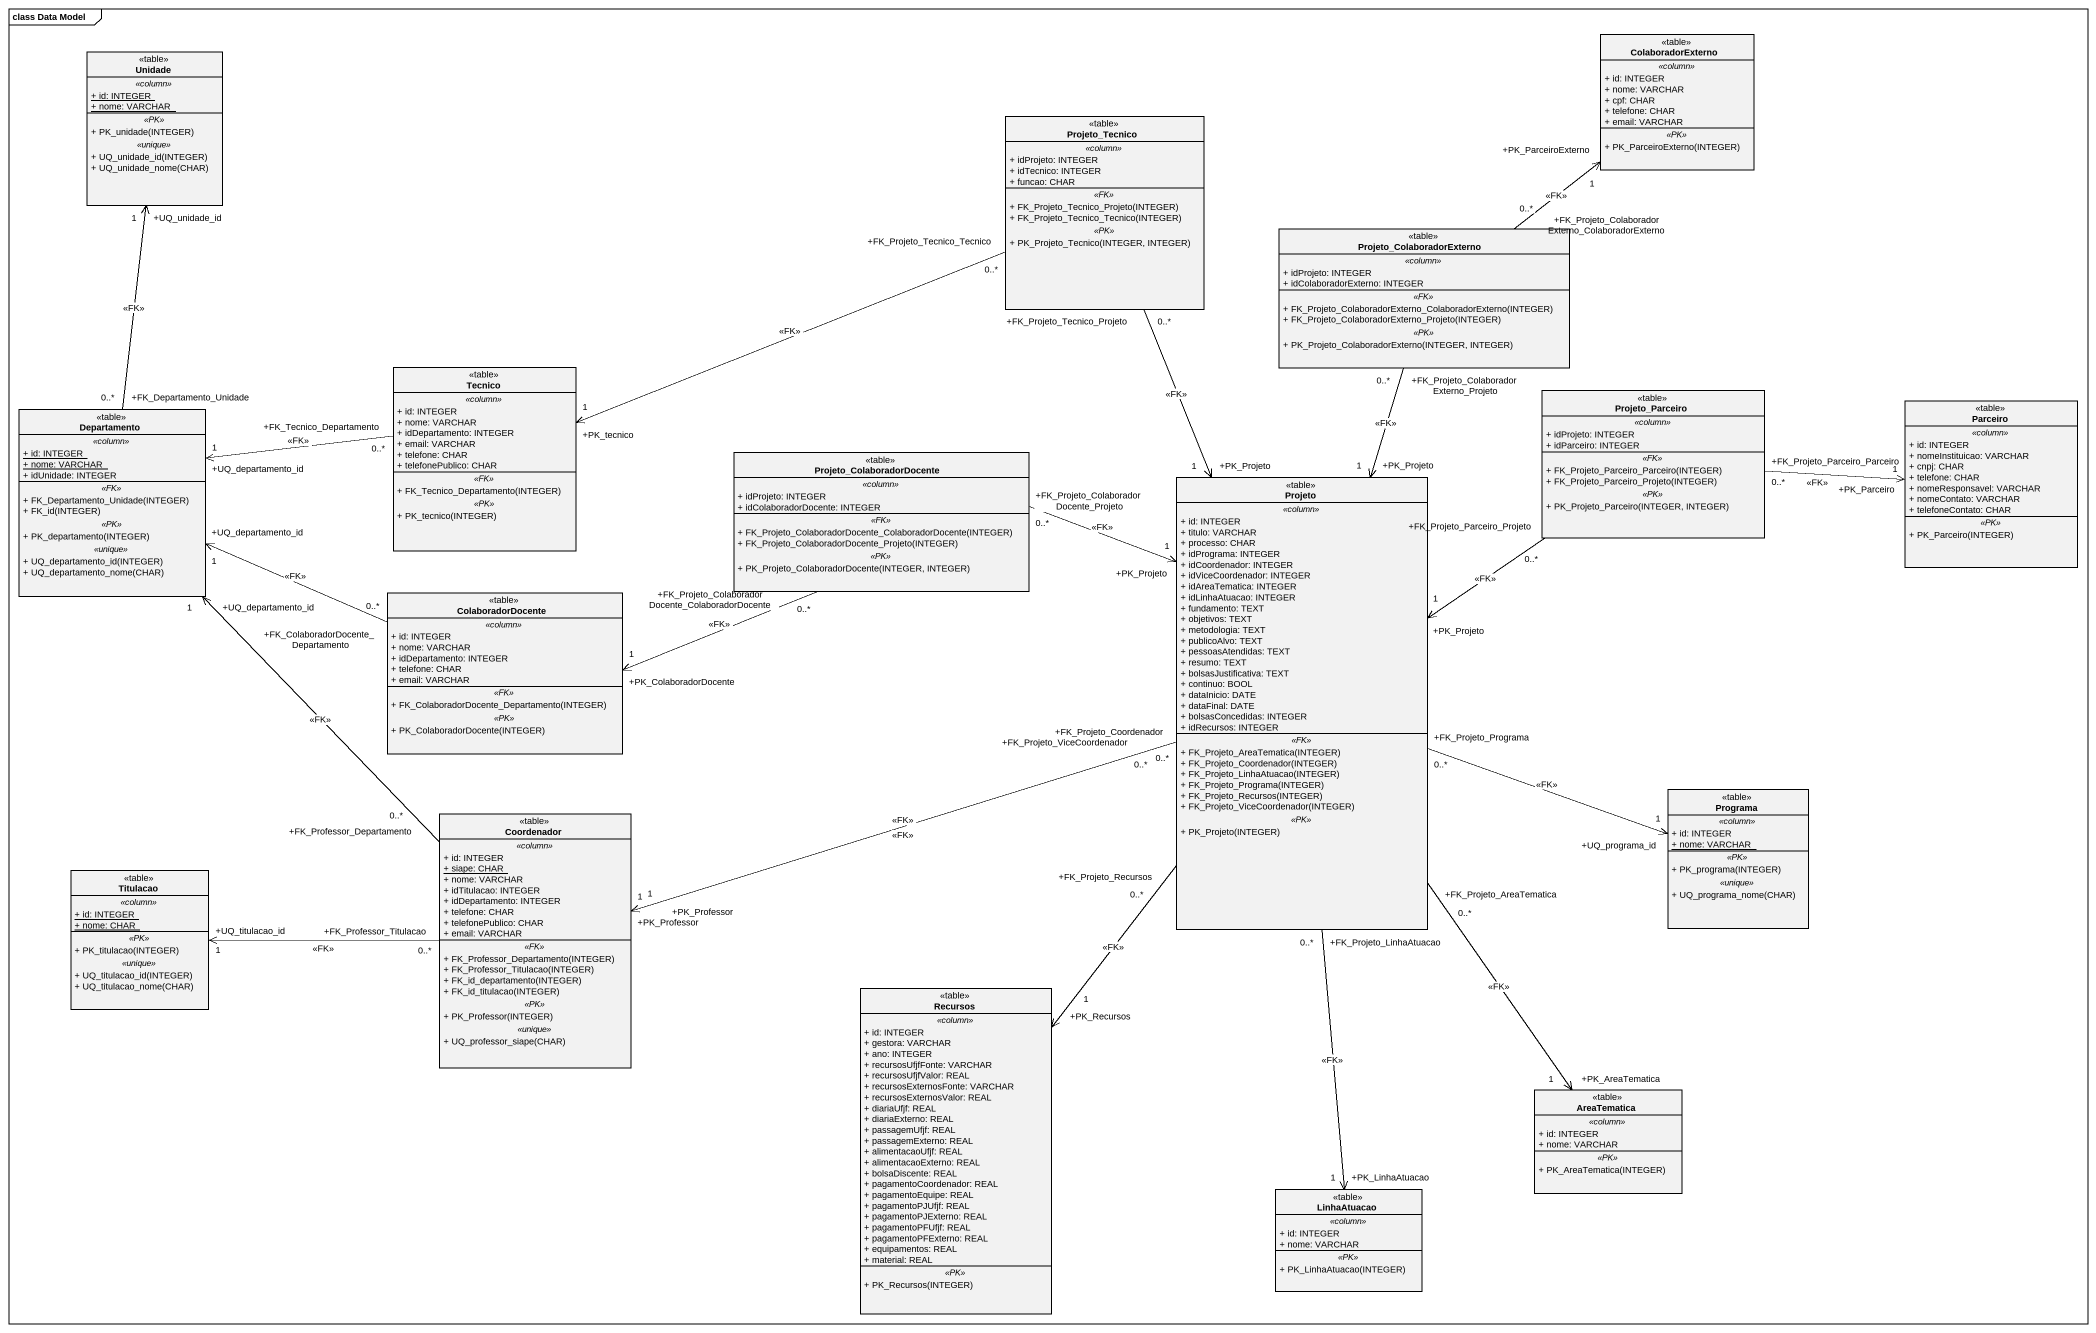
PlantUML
@startuml
mainframe class Data Model
hide circle
hide empty members
skinparam classAttributeIconSize 0
class Unidade <<table>> {
  .. <<column>> ..
  {static} + id: INTEGER
  {static} + nome: VARCHAR
  .. <<PK>> ..
  + PK_unidade(INTEGER)
  .. <<unique>> ..
  + UQ_unidade_id(INTEGER)
  + UQ_unidade_nome(CHAR)
}
class ColaboradorExterno <<table>> {
  .. <<column>> ..
  + id: INTEGER
  + nome: VARCHAR
  + cpf: CHAR
  + telefone: CHAR
  + email: VARCHAR
  .. <<PK>> ..
  + PK_ParceiroExterno(INTEGER)
}
class Projeto_Tecnico <<table>> {
  .. <<column>> ..
  + idProjeto: INTEGER
  + idTecnico: INTEGER
  + funcao: CHAR
  .. <<FK>> ..
  + FK_Projeto_Tecnico_Projeto(INTEGER)
  + FK_Projeto_Tecnico_Tecnico(INTEGER)
  .. <<PK>> ..
  + PK_Projeto_Tecnico(INTEGER, INTEGER)
}
class Projeto_ColaboradorExterno <<table>> {
  .. <<column>> ..
  + idProjeto: INTEGER
  + idColaboradorExterno: INTEGER
  .. <<FK>> ..
  + FK_Projeto_ColaboradorExterno_ColaboradorExterno(INTEGER)
  + FK_Projeto_ColaboradorExterno_Projeto(INTEGER)
  .. <<PK>> ..
  + PK_Projeto_ColaboradorExterno(INTEGER, INTEGER)
}
class Tecnico <<table>> {
  .. <<column>> ..
  + id: INTEGER
  + nome: VARCHAR
  + idDepartamento: INTEGER
  + email: VARCHAR
  + telefone: CHAR
  + telefonePublico: CHAR
  .. <<FK>> ..
  + FK_Tecnico_Departamento(INTEGER)
  .. <<PK>> ..
  + PK_tecnico(INTEGER)
}
class Departamento <<table>> {
  .. <<column>> ..
  {static} + id: INTEGER
  {static} + nome: VARCHAR
  + idUnidade: INTEGER
  .. <<FK>> ..
  + FK_Departamento_Unidade(INTEGER)
  + FK_id(INTEGER)
  .. <<PK>> ..
  + PK_departamento(INTEGER)
  .. <<unique>> ..
  + UQ_departamento_id(INTEGER)
  + UQ_departamento_nome(CHAR)
}
class Projeto_Parceiro <<table>> {
  .. <<column>> ..
  + idProjeto: INTEGER
  + idParceiro: INTEGER
  .. <<FK>> ..
  + FK_Projeto_Parceiro_Parceiro(INTEGER)
  + FK_Projeto_Parceiro_Projeto(INTEGER)
  .. <<PK>> ..
  + PK_Projeto_Parceiro(INTEGER, INTEGER)
}
class Parceiro <<table>> {
  .. <<column>> ..
  + id: INTEGER
  + nomeInstituicao: VARCHAR
  + cnpj: CHAR
  + telefone: CHAR
  + nomeResponsavel: VARCHAR
  + nomeContato: VARCHAR
  + telefoneContato: CHAR
  .. <<PK>> ..
  + PK_Parceiro(INTEGER)
}
class Projeto_ColaboradorDocente <<table>> {
  .. <<column>> ..
  + idProjeto: INTEGER
  + idColaboradorDocente: INTEGER
  .. <<FK>> ..
  + FK_Projeto_ColaboradorDocente_ColaboradorDocente(INTEGER)
  + FK_Projeto_ColaboradorDocente_Projeto(INTEGER)
  .. <<PK>> ..
  + PK_Projeto_ColaboradorDocente(INTEGER, INTEGER)
}
class Projeto <<table>> {
  .. <<column>> ..
  + id: INTEGER
  + titulo: VARCHAR
  + processo: CHAR
  + idPrograma: INTEGER
  + idCoordenador: INTEGER
  + idViceCoordenador: INTEGER
  + idAreaTematica: INTEGER
  + idLinhaAtuacao: INTEGER
  + fundamento: TEXT
  + objetivos: TEXT
  + metodologia: TEXT
  + publicoAlvo: TEXT
  + pessoasAtendidas: TEXT
  + resumo: TEXT
  + bolsasJustificativa: TEXT
  + continuo: BOOL
  + dataInicio: DATE
  + dataFinal: DATE
  + bolsasConcedidas: INTEGER
  + idRecursos: INTEGER
  .. <<FK>> ..
  + FK_Projeto_AreaTematica(INTEGER)
  + FK_Projeto_Coordenador(INTEGER)
  + FK_Projeto_LinhaAtuacao(INTEGER)
  + FK_Projeto_Programa(INTEGER)
  + FK_Projeto_Recursos(INTEGER)
  + FK_Projeto_ViceCoordenador(INTEGER)
  .. <<PK>> ..
  + PK_Projeto(INTEGER)
}
class ColaboradorDocente <<table>> {
  .. <<column>> ..
  + id: INTEGER
  + nome: VARCHAR
  + idDepartamento: INTEGER
  + telefone: CHAR
  + email: VARCHAR
  .. <<FK>> ..
  + FK_ColaboradorDocente_Departamento(INTEGER)
  .. <<PK>> ..
  + PK_ColaboradorDocente(INTEGER)
}
class Programa <<table>> {
  .. <<column>> ..
  + id: INTEGER
  {static} + nome: VARCHAR
  .. <<PK>> ..
  + PK_programa(INTEGER)
  .. <<unique>> ..
  + UQ_programa_nome(CHAR)
}
class Coordenador <<table>> {
  .. <<column>> ..
  + id: INTEGER
  {static} + siape: CHAR
  + nome: VARCHAR
  + idTitulacao: INTEGER
  + idDepartamento: INTEGER
  + telefone: CHAR
  + telefonePublico: CHAR
  + email: VARCHAR
  .. <<FK>> ..
  + FK_Professor_Departamento(INTEGER)
  + FK_Professor_Titulacao(INTEGER)
  + FK_id_departamento(INTEGER)
  + FK_id_titulacao(INTEGER)
  .. <<PK>> ..
  + PK_Professor(INTEGER)
  .. <<unique>> ..
  + UQ_professor_siape(CHAR)
}
class Titulacao <<table>> {
  .. <<column>> ..
  {static} + id: INTEGER
  {static} + nome: CHAR
  .. <<PK>> ..
  + PK_titulacao(INTEGER)
  .. <<unique>> ..
  + UQ_titulacao_id(INTEGER)
  + UQ_titulacao_nome(CHAR)
}
class Recursos <<table>> {
  .. <<column>> ..
  + id: INTEGER
  + gestora: VARCHAR
  + ano: INTEGER
  + recursosUfjfFonte: VARCHAR
  + recursosUfjfValor: REAL
  + recursosExternosFonte: VARCHAR
  + recursosExternosValor: REAL
  + diariaUfjf: REAL
  + diariaExterno: REAL
  + passagemUfjf: REAL
  + passagemExterno: REAL
  + alimentacaoUfjf: REAL
  + alimentacaoExterno: REAL
  + bolsaDiscente: REAL
  + pagamentoCoordenador: REAL
  + pagamentoEquipe: REAL
  + pagamentoPJUfjf: REAL
  + pagamentoPJExterno: REAL
  + pagamentoPFUfjf: REAL
  + pagamentoPFExterno: REAL
  + equipamentos: REAL
  + material: REAL
  .. <<PK>> ..
  + PK_Recursos(INTEGER)
}
class AreaTematica <<table>> {
  .. <<column>> ..
  + id: INTEGER
  + nome: VARCHAR
  .. <<PK>> ..
  + PK_AreaTematica(INTEGER)
}
class LinhaAtuacao <<table>> {
  .. <<column>> ..
  + id: INTEGER
  + nome: VARCHAR
  .. <<PK>> ..
  + PK_LinhaAtuacao(INTEGER)
}
Projeto_Tecnico "+FK_Projeto_Tecnico_Tecnico\n0..*" -left-> "+PK_tecnico\n1" Tecnico : <<FK>>
Projeto_Tecnico "+FK_Projeto_Tecnico_Projeto\n0..*" --> "+PK_Projeto\n1" Projeto : <<FK>>
Projeto_ColaboradorExterno "+FK_Projeto_ColaboradorExterno_ColaboradorExterno\n0..*" -up-> "+PK_ParceiroExterno\n1" ColaboradorExterno : <<FK>>
Projeto_ColaboradorExterno "+FK_Projeto_ColaboradorExterno_Projeto\n0..*" --> "+PK_Projeto\n1" Projeto : <<FK>>
Tecnico "+FK_Tecnico_Departamento\n0..*" -left-> "+UQ_departamento_id\n1" Departamento : <<FK>>
Departamento "+FK_Departamento_Unidade\n0..*" -up-> "+UQ_unidade_id\n1" Unidade : <<FK>>
Projeto_Parceiro "+FK_Projeto_Parceiro_Parceiro\n0..*" -right-> "+PK_Parceiro\n1" Parceiro : <<FK>>
Projeto_Parceiro "+FK_Projeto_Parceiro_Projeto\n0..*" --> "+PK_Projeto\n1" Projeto : <<FK>>
Projeto_ColaboradorDocente "+FK_Projeto_ColaboradorDocente_Projeto\n0..*" -right-> "+PK_Projeto\n1" Projeto : <<FK>>
Projeto_ColaboradorDocente "+FK_Projeto_ColaboradorDocente_ColaboradorDocente\n0..*" -left-> "+PK_ColaboradorDocente\n1" ColaboradorDocente : <<FK>>
Projeto "+FK_Projeto_Programa\n0..*" -right-> "+UQ_programa_id\n1" Programa : <<FK>>
Projeto "+FK_Projeto_Coordenador\n0..*" -left-> "+PK_Professor\n1" Coordenador : <<FK>>
Projeto "+FK_Projeto_ViceCoordenador\n0..*" -left-> "+PK_Professor\n1" Coordenador : <<FK>>
Projeto "+FK_Projeto_Recursos\n0..*" --> "+PK_Recursos\n1" Recursos : <<FK>>
Projeto "+FK_Projeto_AreaTematica\n0..*" --> "+PK_AreaTematica\n1" AreaTematica : <<FK>>
Projeto "+FK_Projeto_LinhaAtuacao\n0..*" --> "+PK_LinhaAtuacao\n1" LinhaAtuacao : <<FK>>
ColaboradorDocente "+FK_ColaboradorDocente_Departamento\n0..*" -left-> "+UQ_departamento_id\n1" Departamento : <<FK>>
Coordenador "+FK_Professor_Departamento\n0..*" -up-> "+UQ_departamento_id\n1" Departamento : <<FK>>
Coordenador "+FK_Professor_Titulacao\n0..*" -left-> "+UQ_titulacao_id\n1" Titulacao : <<FK>>
@enduml
